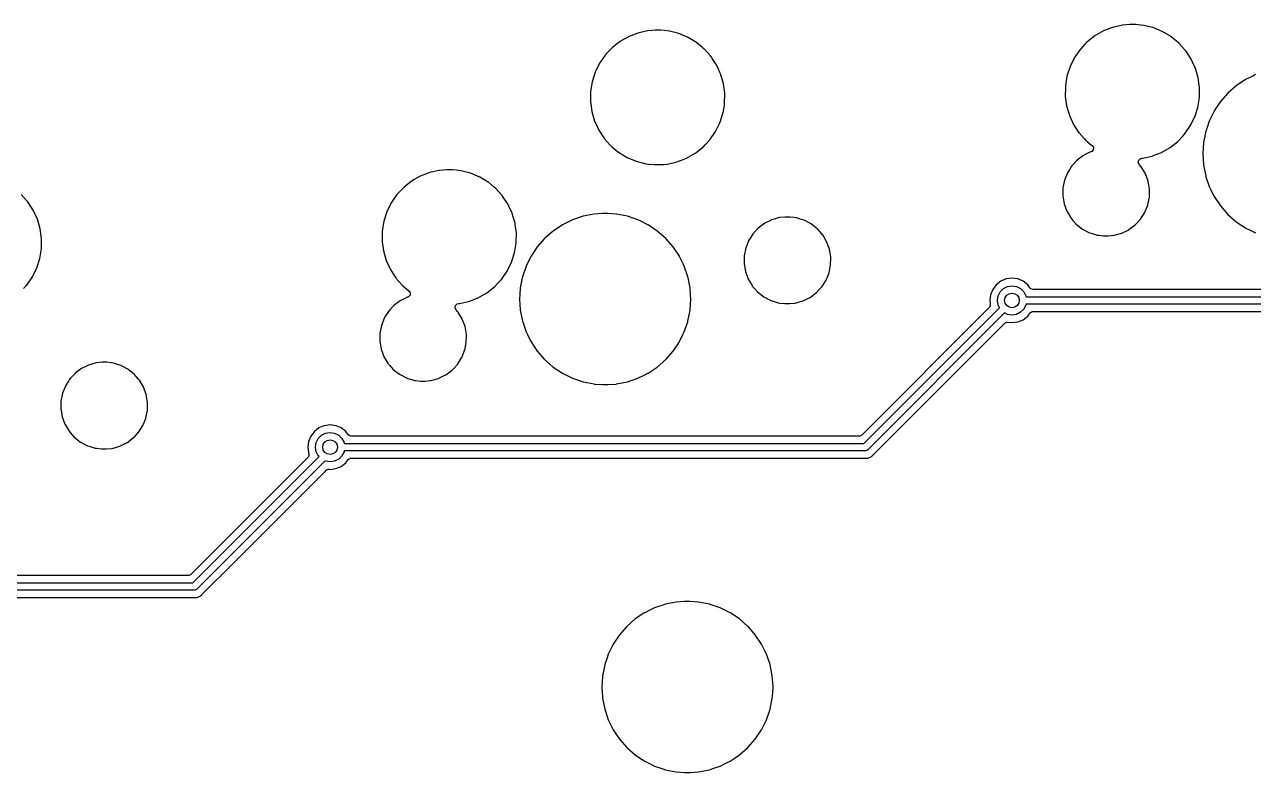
# Model space of a CAD drawing. Extents: x 0.6 to 14.8, y -5.2 to -0.6.
# Drawn here: x 9.2 to 10.52, y -4.308 to -3.505 of the extents above; entities that cross this region are included whole.
import ezdxf

# ---------------------------------------------------------------- set-up
doc = ezdxf.new("R2010")
doc.units = 0
doc.header["$MEASUREMENT"] = 0
doc.layers.add('BLACK', color=7, linetype='CONTINUOUS')

msp = doc.modelspace()

# ---------------------------------------------------------------- linework, layer by layer
at = {"layer": 'BLACK', "linetype": 'CONTINUOUS'}
for p, q in [((10.3671, -3.50861), (10.3586, -3.51191)), ((10.3684, -3.50808), (10.3671, -3.50861)), ((10.3685, -3.50803), (10.3684, -3.50808)), ((10.3684, -3.50808), (10.3684, -3.50808)), ((10.379, -3.50566), (10.3685, -3.50803)), ((10.3791, -3.50565), (10.379, -3.50566)), ((10.3834, -3.50534), (10.3791, -3.50565)), ((10.3791, -3.50565), (10.3791, -3.50565)), ((10.387, -3.50507), (10.3834, -3.50534)), ((10.3933, -3.50507), (10.387, -3.50507)), ((10.3985, -3.50559), (10.3933, -3.50507)), ((10.4021, -3.50595), (10.3985, -3.50559)), ((10.4022, -3.50597), (10.4021, -3.50595)), ((10.4021, -3.50595), (10.4021, -3.50595)), ((10.4126, -3.50861), (10.4022, -3.50597)), ((10.4225, -3.51275), (10.4126, -3.50861)), ((9.84869, -3.51805), (9.8394, -3.52337)), ((9.85653, -3.515), (9.84869, -3.51805)), ((9.85854, -3.51422), (9.85653, -3.515)), ((9.85868, -3.51417), (9.85854, -3.51422)), ((9.85854, -3.51422), (9.85854, -3.51422)), ((9.86913, -3.51181), (9.85868, -3.51417)), ((9.86927, -3.51179), (9.86913, -3.51181)), ((9.87352, -3.51148), (9.86927, -3.51179)), ((9.86927, -3.51179), (9.86927, -3.51179)), ((9.87709, -3.51121), (9.87352, -3.51148)), ((9.88346, -3.51121), (9.87709, -3.51121)), ((9.88675, -3.51154), (9.88346, -3.51121)), ((9.89221, -3.51209), (9.88675, -3.51154)), ((9.89236, -3.51211), (9.89221, -3.51209)), ((9.89221, -3.51209), (9.89221, -3.51209)), ((9.8925, -3.51215), (9.89236, -3.51211)), ((9.90121, -3.51436), (9.8925, -3.51215)), ((9.8925, -3.51215), (9.8925, -3.51215)), ((9.90274, -3.51475), (9.90121, -3.51436)), ((9.91262, -3.51889), (9.90274, -3.51475)), ((9.92177, -3.52445), (9.91262, -3.51889)), ((10.3493, -3.51723), (10.3408, -3.52386)), ((10.3497, -3.51695), (10.3493, -3.51723)), ((10.3511, -3.51616), (10.3497, -3.51695)), ((10.3586, -3.51191), (10.3511, -3.51616)), ((10.4316, -3.5183), (10.4225, -3.51275)), ((10.4318, -3.5184), (10.4316, -3.5183)), ((10.439, -3.52445), (10.4318, -3.5184)), ((9.82653, -3.53473), (9.82364, -3.5378)), ((9.82966, -3.5314), (9.82653, -3.53473)), ((9.83098, -3.53), (9.82966, -3.5314)), ((9.83713, -3.52515), (9.83098, -3.53)), ((9.83928, -3.52346), (9.83713, -3.52515)), ((9.8394, -3.52337), (9.83928, -3.52346)), ((9.83928, -3.52346), (9.83928, -3.52346)), ((9.92189, -3.52454), (9.92177, -3.52445)), ((9.92858, -3.5301), (9.92189, -3.52454)), ((9.93001, -3.53129), (9.92858, -3.5301)), ((9.93011, -3.5314), (9.93001, -3.53129)), ((9.93632, -3.53837), (9.93011, -3.5314)), ((9.93011, -3.5314), (9.93011, -3.5314)), ((10.3335, -3.53166), (10.3274, -3.54046)), ((10.3339, -3.53129), (10.3335, -3.53166)), ((10.3391, -3.52575), (10.3339, -3.53129)), ((10.3408, -3.52386), (10.3391, -3.52575)), ((10.4399, -3.52515), (10.439, -3.52445)), ((10.44, -3.52526), (10.4399, -3.52515)), ((10.4458, -3.53178), (10.44, -3.52526)), ((10.44, -3.52526), (10.44, -3.52526)), ((10.4469, -3.53308), (10.4458, -3.53178)), ((10.447, -3.53314), (10.4469, -3.53308)), ((10.4471, -3.53327), (10.447, -3.53314)), ((10.4485, -3.53545), (10.4471, -3.53327)), ((10.4471, -3.53327), (10.4471, -3.53327)), ((10.4529, -3.5421), (10.4485, -3.53545)), ((9.81754, -3.5466), (9.8128, -3.55621)), ((9.82364, -3.5378), (9.81754, -3.5466)), ((9.93714, -3.53929), (9.93632, -3.53837)), ((9.93722, -3.53941), (9.93714, -3.53929)), ((9.93852, -3.54139), (9.93722, -3.53941)), ((9.93722, -3.53941), (9.93722, -3.53941)), ((9.94302, -3.54824), (9.93852, -3.54139)), ((9.94518, -3.55294), (9.94302, -3.54824)), ((10.3274, -3.54046), (10.3227, -3.55007)), ((10.4544, -3.5455), (10.4529, -3.5421)), ((10.4569, -3.55076), (10.4544, -3.5455)), ((9.8128, -3.55621), (9.80954, -3.56641)), ((9.94683, -3.55651), (9.94518, -3.55294)), ((9.9475, -3.55797), (9.94683, -3.55651)), ((9.9505, -3.56825), (9.9475, -3.55797)), ((10.3194, -3.56027), (10.3177, -3.57084)), ((10.3227, -3.55007), (10.3194, -3.56027)), ((10.4574, -3.55183), (10.4569, -3.55076)), ((10.4604, -3.56211), (10.4574, -3.55183)), ((10.4618, -3.57273), (10.4604, -3.56211)), ((10.5191, -3.56027), (10.5113, -3.56408)), ((10.522, -3.55882), (10.5191, -3.56027)), ((9.80954, -3.56641), (9.80781, -3.57698)), ((9.95122, -3.57356), (9.9505, -3.56825)), ((9.95191, -3.57867), (9.95122, -3.57356)), ((10.3177, -3.57287), (10.3175, -3.58155)), ((10.3177, -3.57084), (10.3177, -3.57099)), ((10.3177, -3.57099), (10.3177, -3.57099)), ((10.3177, -3.57099), (10.3177, -3.57287)), ((10.4617, -3.58344), (10.4618, -3.57273)), ((10.5012, -3.57082), (10.4922, -3.57875)), ((10.5112, -3.56414), (10.5012, -3.57082)), ((10.5113, -3.56408), (10.5112, -3.56414)), ((10.5113, -3.56408), (10.5113, -3.56408)), ((9.80781, -3.57698), (9.80767, -3.58769)), ((9.80767, -3.58769), (9.80769, -3.58784)), ((9.80769, -3.58784), (9.808, -3.5901)), ((9.80769, -3.58784), (9.80769, -3.58784)), ((9.9518, -3.58958), (9.95194, -3.57887)), ((9.95194, -3.57887), (9.95191, -3.57867)), ((10.3175, -3.58155), (10.3176, -3.58169)), ((10.3176, -3.58169), (10.3176, -3.58169)), ((10.3176, -3.58169), (10.3176, -3.58226)), ((10.3176, -3.58226), (10.319, -3.59217)), ((10.4599, -3.59401), (10.4617, -3.58344)), ((10.4842, -3.58779), (10.4776, -3.59779)), ((10.4922, -3.57875), (10.4842, -3.58779)), ((9.808, -3.5901), (9.80912, -3.59831)), ((9.80912, -3.59831), (9.81212, -3.60859)), ((9.94731, -3.60881), (9.95004, -3.60029)), ((9.95004, -3.60029), (9.95008, -3.60015)), ((9.95008, -3.60015), (9.95151, -3.59138)), ((9.95151, -3.59138), (9.95178, -3.58972)), ((9.95178, -3.58972), (9.9518, -3.58958)), ((9.95178, -3.58972), (9.95178, -3.58972)), ((10.319, -3.59217), (10.322, -3.60245)), ((10.4567, -3.60421), (10.4599, -3.59401)), ((10.4771, -3.5987), (10.4722, -3.60858)), ((10.4775, -3.59791), (10.4771, -3.5987)), ((10.4776, -3.59779), (10.4775, -3.59791)), ((10.4775, -3.59791), (10.4775, -3.59791)), ((9.81212, -3.60859), (9.81218, -3.60872)), ((9.81218, -3.60872), (9.81218, -3.60872)), ((9.81218, -3.60872), (9.81371, -3.61204)), ((9.81371, -3.61204), (9.8166, -3.61832)), ((9.94208, -3.61996), (9.94681, -3.61035)), ((9.94681, -3.61035), (9.94731, -3.60881)), ((10.322, -3.60245), (10.322, -3.60258)), ((10.322, -3.60258), (10.322, -3.60258)), ((10.322, -3.60258), (10.3236, -3.60602)), ((10.3236, -3.60602), (10.3265, -3.61218)), ((10.3265, -3.61218), (10.3323, -3.62113)), ((10.4458, -3.62262), (10.4519, -3.61382)), ((10.4519, -3.61382), (10.4567, -3.60421)), ((10.4699, -3.61544), (10.4689, -3.61832)), ((10.4722, -3.60858), (10.4699, -3.61544)), ((9.8166, -3.61832), (9.82072, -3.6246)), ((9.82072, -3.6246), (9.82234, -3.62707)), ((9.82234, -3.62707), (9.82247, -3.62728)), ((9.82247, -3.62728), (9.82257, -3.62738)), ((9.82257, -3.62738), (9.82257, -3.62738)), ((9.82257, -3.62738), (9.82891, -3.63448)), ((9.93587, -3.62887), (9.93597, -3.62876)), ((9.93597, -3.62876), (9.94208, -3.61996)), ((10.3323, -3.62113), (10.3324, -3.62124)), ((10.3324, -3.62124), (10.3324, -3.62124)), ((10.3324, -3.62124), (10.3378, -3.6273)), ((10.3378, -3.6273), (10.3395, -3.62913)), ((10.4385, -3.63042), (10.4439, -3.6247)), ((10.4439, -3.6247), (10.4457, -3.62273)), ((10.4457, -3.62272), (10.4458, -3.62262)), ((10.4457, -3.62273), (10.4457, -3.62272)), ((10.4681, -3.62113), (10.466, -3.63177)), ((10.4683, -3.62009), (10.4681, -3.62113)), ((10.4684, -3.61997), (10.4683, -3.62009)), ((10.4683, -3.62009), (10.4683, -3.62009)), ((10.4689, -3.61832), (10.4684, -3.61997)), ((9.82891, -3.63448), (9.82961, -3.63527)), ((9.82961, -3.63527), (9.82972, -3.63536)), ((9.82972, -3.63536), (9.82972, -3.63536)), ((9.82972, -3.63536), (9.83116, -3.63656)), ((9.83116, -3.63656), (9.83784, -3.64212)), ((9.92114, -3.64247), (9.92801, -3.63705)), ((9.92801, -3.63705), (9.92863, -3.63656)), ((9.92863, -3.63656), (9.93079, -3.63427)), ((9.93079, -3.63427), (9.93587, -3.62887)), ((9.93587, -3.62887), (9.93587, -3.62887)), ((10.3395, -3.62913), (10.3396, -3.62922)), ((10.3396, -3.62922), (10.3396, -3.62922)), ((10.3396, -3.62922), (10.341, -3.63042)), ((10.341, -3.63042), (10.3459, -3.63444)), ((10.3447, -3.64185), (10.3434, -3.64247)), ((10.3448, -3.64177), (10.3447, -3.64185)), ((10.3447, -3.64185), (10.3447, -3.64185)), ((10.3451, -3.64171), (10.3448, -3.64177)), ((10.3452, -3.64166), (10.3451, -3.64167)), ((10.3451, -3.64167), (10.3451, -3.64171)), ((10.3461, -3.64126), (10.3452, -3.64166)), ((10.3452, -3.64166), (10.3452, -3.64166)), ((10.3459, -3.63444), (10.3465, -3.63496)), ((10.3476, -3.6394), (10.3461, -3.64126)), ((10.3465, -3.63496), (10.3478, -3.637)), ((10.3478, -3.637), (10.3476, -3.6394)), ((10.4208, -3.64237), (10.4301, -3.63705)), ((10.4301, -3.63705), (10.4317, -3.63581)), ((10.4317, -3.63581), (10.4384, -3.63051)), ((10.4384, -3.63051), (10.4385, -3.63042)), ((10.4656, -3.63774), (10.4652, -3.64377)), ((10.466, -3.63189), (10.4656, -3.63774)), ((10.466, -3.63177), (10.466, -3.63189)), ((10.466, -3.63189), (10.466, -3.63189)), ((9.83784, -3.64212), (9.847, -3.64767)), ((9.847, -3.64767), (9.85688, -3.65181)), ((9.85688, -3.65181), (9.86726, -3.65445)), ((9.86726, -3.65445), (9.8674, -3.65447)), ((9.8674, -3.65447), (9.8674, -3.65447)), ((9.8674, -3.65447), (9.86996, -3.65472)), ((9.86996, -3.65472), (9.87615, -3.65535)), ((9.88253, -3.65535), (9.8861, -3.65508)), ((9.8861, -3.65508), (9.89035, -3.65477)), ((9.89035, -3.65477), (9.89049, -3.65476)), ((9.89035, -3.65477), (9.89035, -3.65477)), ((9.89049, -3.65476), (9.90094, -3.65239)), ((9.90094, -3.65239), (9.90233, -3.65185)), ((9.90233, -3.65185), (9.90535, -3.65067)), ((9.90535, -3.65067), (9.91092, -3.64851)), ((9.91092, -3.64851), (9.92022, -3.64319)), ((9.92022, -3.64319), (9.92114, -3.64247)), ((10.3302, -3.65079), (10.3251, -3.6563)), ((10.3303, -3.65066), (10.3302, -3.65079)), ((10.3372, -3.64555), (10.3303, -3.65066)), ((10.3434, -3.64247), (10.3372, -3.64555)), ((10.3959, -3.65292), (10.3965, -3.65057)), ((10.3969, -3.65513), (10.3959, -3.65292)), ((10.3965, -3.65057), (10.3983, -3.64898)), ((10.3991, -3.65764), (10.3969, -3.65513)), ((10.3983, -3.64898), (10.3995, -3.64868)), ((10.3995, -3.64868), (10.4002, -3.64863)), ((10.4002, -3.64863), (10.4004, -3.64861)), ((10.4002, -3.64863), (10.4002, -3.64863)), ((10.4004, -3.64861), (10.4108, -3.64625)), ((10.4108, -3.64625), (10.4131, -3.64536)), ((10.4131, -3.64536), (10.4169, -3.64389)), ((10.4169, -3.64389), (10.4172, -3.64377)), ((10.4172, -3.64377), (10.4208, -3.64237)), ((10.4652, -3.64377), (10.4652, -3.64389)), ((10.4652, -3.64389), (10.466, -3.65543)), ((9.62495, -3.66784), (9.61858, -3.67148)), ((9.63345, -3.66454), (9.62495, -3.66784)), ((9.6348, -3.66401), (9.63345, -3.66454)), ((9.63493, -3.66396), (9.6348, -3.66401)), ((9.6348, -3.66401), (9.6348, -3.66401)), ((9.64538, -3.6616), (9.63493, -3.66396)), ((9.64552, -3.66159), (9.64538, -3.6616)), ((9.64977, -3.66127), (9.64552, -3.66159)), ((9.64552, -3.66159), (9.64552, -3.66159)), ((9.65334, -3.66101), (9.64977, -3.66127)), ((9.65971, -3.66101), (9.65334, -3.66101)), ((9.66351, -3.66139), (9.65971, -3.66101)), ((9.66847, -3.66189), (9.66351, -3.66139)), ((9.66861, -3.6619), (9.66847, -3.66189)), ((9.66847, -3.66189), (9.66847, -3.66189)), ((9.67135, -3.6626), (9.66861, -3.6619)), ((9.6775, -3.66416), (9.67135, -3.6626)), ((9.67899, -3.66454), (9.6775, -3.66416)), ((9.68887, -3.66868), (9.67899, -3.66454)), ((9.87615, -3.65535), (9.88253, -3.65535)), ((10.3199, -3.66433), (10.3183, -3.66844)), ((10.32, -3.66416), (10.3199, -3.66433)), ((10.3199, -3.66433), (10.3199, -3.66433)), ((10.322, -3.66102), (10.32, -3.66416)), ((10.3244, -3.65709), (10.322, -3.66102)), ((10.3245, -3.65694), (10.3244, -3.65709)), ((10.3244, -3.65709), (10.3244, -3.65709)), ((10.3251, -3.6563), (10.3245, -3.65694)), ((10.3993, -3.65791), (10.3991, -3.65764)), ((10.3994, -3.65807), (10.3993, -3.65791)), ((10.4036, -3.6651), (10.3994, -3.65807)), ((10.3994, -3.65807), (10.3994, -3.65807)), ((10.4037, -3.66526), (10.4036, -3.6651)), ((10.4036, -3.6651), (10.4036, -3.6651)), ((10.4066, -3.67327), (10.4037, -3.66526)), ((10.466, -3.65543), (10.466, -3.65577)), ((10.466, -3.65577), (10.4684, -3.66757)), ((10.4684, -3.66757), (10.4684, -3.66769)), ((10.4684, -3.66769), (10.4684, -3.66769)), ((10.4684, -3.66769), (10.4687, -3.66863)), ((9.60592, -3.6812), (9.60024, -3.68723)), ((9.60724, -3.67979), (9.60592, -3.6812)), ((9.61565, -3.67316), (9.60724, -3.67979)), ((9.61584, -3.67305), (9.61565, -3.67316)), ((9.61858, -3.67148), (9.61584, -3.67305)), ((9.69803, -3.67424), (9.68887, -3.66868)), ((9.69814, -3.67433), (9.69803, -3.67424)), ((9.70483, -3.6799), (9.69814, -3.67433)), ((9.70626, -3.68109), (9.70483, -3.6799)), ((9.70636, -3.68119), (9.70626, -3.68109)), ((9.70636, -3.6812), (9.70636, -3.68119)), ((9.71218, -3.68771), (9.70636, -3.6812)), ((10.3151, -3.68047), (10.315, -3.68901)), ((10.3168, -3.67209), (10.3151, -3.68047)), ((10.3183, -3.66844), (10.3168, -3.67209)), ((10.4081, -3.68169), (10.4066, -3.67327)), ((10.4687, -3.66863), (10.4722, -3.67895)), ((10.4722, -3.67895), (10.4737, -3.68187)), ((9.20231, -3.69385), (9.1965, -3.68734)), ((9.20353, -3.69522), (9.20231, -3.69385)), ((9.5999, -3.68759), (9.59379, -3.69639)), ((9.60024, -3.68723), (9.5999, -3.68759)), ((9.71334, -3.68901), (9.71218, -3.68771)), ((9.7134, -3.68908), (9.71334, -3.68901)), ((9.71927, -3.69804), (9.7134, -3.68908)), ((10.315, -3.68901), (10.3165, -3.69743)), ((10.4063, -3.69861), (10.408, -3.69023)), ((10.408, -3.6856), (10.4081, -3.68187)), ((10.408, -3.69023), (10.408, -3.6856)), ((10.4081, -3.68187), (10.4081, -3.68169)), ((10.4081, -3.68187), (10.4081, -3.68187)), ((10.4737, -3.68187), (10.4773, -3.68919)), ((10.4773, -3.68919), (10.4776, -3.68974)), ((10.4776, -3.68974), (10.4842, -3.69974)), ((9.20361, -3.69534), (9.20353, -3.69522)), ((9.2043, -3.69639), (9.20361, -3.69534)), ((9.20361, -3.69534), (9.20361, -3.69534)), ((9.2094, -3.70418), (9.2043, -3.69639)), ((9.21157, -3.70887), (9.2094, -3.70418)), ((9.58906, -3.706), (9.58579, -3.7162)), ((9.59379, -3.69639), (9.58906, -3.706)), ((9.72129, -3.70242), (9.71927, -3.69804)), ((9.72355, -3.70731), (9.72129, -3.70242)), ((9.72375, -3.70776), (9.72355, -3.70731)), ((9.72675, -3.71805), (9.72375, -3.70776)), ((9.82051, -3.70795), (9.8117, -3.70853)), ((9.82057, -3.70795), (9.82051, -3.70795)), ((9.82051, -3.70795), (9.82051, -3.70795)), ((9.82658, -3.70795), (9.82057, -3.70795)), ((9.82664, -3.70795), (9.82658, -3.70795)), ((9.83545, -3.70853), (9.82664, -3.70795)), ((9.82664, -3.70795), (9.82664, -3.70795)), ((10.3165, -3.69743), (10.3194, -3.70544)), ((10.3194, -3.70544), (10.3195, -3.7056)), ((10.3195, -3.7056), (10.3195, -3.7056)), ((10.3195, -3.7056), (10.3237, -3.71263)), ((10.3989, -3.71327), (10.403, -3.70669)), ((10.403, -3.70669), (10.4031, -3.70654)), ((10.4031, -3.70654), (10.4034, -3.70587)), ((10.4034, -3.70587), (10.4062, -3.69877)), ((10.4062, -3.69877), (10.4063, -3.69861)), ((10.4842, -3.69974), (10.4922, -3.70879)), ((9.21348, -3.71303), (9.21157, -3.70887)), ((9.21389, -3.71391), (9.21348, -3.71303)), ((9.21689, -3.72419), (9.21389, -3.71391)), ((9.58579, -3.7162), (9.58407, -3.72677)), ((9.72702, -3.72004), (9.72675, -3.71805)), ((9.72816, -3.72839), (9.72702, -3.72004)), ((9.7776, -3.72007), (9.7676, -3.72675)), ((9.77772, -3.72001), (9.7776, -3.72007)), ((9.78545, -3.7162), (9.77772, -3.72001)), ((9.77772, -3.72001), (9.77772, -3.72001)), ((9.78839, -3.71475), (9.78545, -3.7162)), ((9.79978, -3.71089), (9.78839, -3.71475)), ((9.81157, -3.70854), (9.79978, -3.71089)), ((9.8117, -3.70853), (9.81157, -3.70854)), ((9.8117, -3.70853), (9.8117, -3.70853)), ((9.83558, -3.70854), (9.83545, -3.70853)), ((9.83545, -3.70853), (9.83545, -3.70853)), ((9.84737, -3.71089), (9.83558, -3.70854)), ((9.85876, -3.71475), (9.84737, -3.71089)), ((9.8617, -3.7162), (9.85876, -3.71475)), ((9.86943, -3.72001), (9.8617, -3.7162)), ((9.86944, -3.72001), (9.86943, -3.72001)), ((9.86955, -3.72007), (9.86944, -3.72001)), ((9.87955, -3.72675), (9.86955, -3.72007)), ((9.99482, -3.71832), (9.98797, -3.72343)), ((10.0012, -3.71519), (9.99482, -3.71832)), ((10.0023, -3.71462), (10.0012, -3.71519)), ((10.0025, -3.71454), (10.0023, -3.71462)), ((10.0023, -3.71462), (10.0023, -3.71462)), ((10.0107, -3.71223), (10.0025, -3.71454)), ((10.017, -3.71164), (10.0107, -3.71223)), ((10.022, -3.71164), (10.017, -3.71164)), ((10.0262, -3.71214), (10.022, -3.71164)), ((10.0287, -3.71244), (10.0262, -3.71214)), ((10.0289, -3.71246), (10.0287, -3.71244)), ((10.0287, -3.71244), (10.0287, -3.71244)), ((10.0291, -3.71252), (10.0289, -3.71246)), ((10.0331, -3.71376), (10.0291, -3.71252)), ((10.0291, -3.71252), (10.0291, -3.71252)), ((10.0371, -3.715), (10.0331, -3.71376)), ((10.0446, -3.71897), (10.0371, -3.715)), ((10.0513, -3.72426), (10.0446, -3.71897)), ((10.3237, -3.71263), (10.3238, -3.71278)), ((10.3238, -3.71278), (10.3239, -3.71292)), ((10.3239, -3.71292), (10.3239, -3.71292)), ((10.3239, -3.71292), (10.3259, -3.71519)), ((10.3259, -3.71519), (10.3294, -3.71921)), ((10.3294, -3.71921), (10.3361, -3.7245)), ((10.3859, -3.72515), (10.3928, -3.72004)), ((10.3928, -3.72004), (10.3946, -3.71805)), ((10.3946, -3.71805), (10.3985, -3.7139)), ((10.3985, -3.7139), (10.3986, -3.71376)), ((10.3985, -3.7139), (10.3985, -3.7139)), ((10.3986, -3.71376), (10.3989, -3.71327)), ((10.4922, -3.70879), (10.5012, -3.71672)), ((10.5012, -3.71672), (10.5112, -3.7234)), ((9.21833, -3.7348), (9.21689, -3.72419)), ((9.58407, -3.72677), (9.58393, -3.73749)), ((9.72806, -3.73937), (9.7282, -3.72866)), ((9.7282, -3.72866), (9.72816, -3.72839)), ((9.7676, -3.72675), (9.75856, -3.73468)), ((9.88859, -3.73468), (9.87955, -3.72675)), ((9.98208, -3.72986), (9.97887, -3.73495)), ((9.98217, -3.7297), (9.98208, -3.72986)), ((9.98208, -3.72986), (9.98208, -3.72986)), ((9.98327, -3.72852), (9.98217, -3.7297)), ((9.98785, -3.72356), (9.98327, -3.72852)), ((9.98797, -3.72343), (9.98785, -3.72356)), ((10.0515, -3.7244), (10.0513, -3.72426)), ((10.0561, -3.7297), (10.0515, -3.7244)), ((10.057, -3.73068), (10.0561, -3.7297)), ((10.0571, -3.73084), (10.057, -3.73068)), ((10.0612, -3.73787), (10.0571, -3.73084)), ((10.0571, -3.73084), (10.0571, -3.73084)), ((10.3361, -3.7245), (10.3437, -3.72847)), ((10.3437, -3.72847), (10.3453, -3.72897)), ((10.3453, -3.72897), (10.3517, -3.73095)), ((10.3517, -3.73095), (10.3517, -3.73095)), ((10.3517, -3.73095), (10.3519, -3.73101)), ((10.3519, -3.73101), (10.352, -3.73103)), ((10.352, -3.73103), (10.352, -3.73103)), ((10.352, -3.73103), (10.3535, -3.7312)), ((10.3535, -3.7312), (10.3588, -3.73183)), ((10.3588, -3.73183), (10.3637, -3.73183)), ((10.3637, -3.73183), (10.3701, -3.73124)), ((10.3701, -3.73124), (10.3783, -3.72893)), ((10.3783, -3.72893), (10.3785, -3.72881)), ((10.3785, -3.72881), (10.3858, -3.72523)), ((10.3858, -3.72523), (10.3859, -3.72515)), ((10.3858, -3.72523), (10.3858, -3.72523)), ((10.5112, -3.7234), (10.5113, -3.72345)), ((10.5113, -3.72345), (10.5113, -3.72345)), ((10.5113, -3.72345), (10.5148, -3.72515)), ((10.5148, -3.72515), (10.522, -3.72872)), ((9.21647, -3.75609), (9.21819, -3.74551)), ((9.21819, -3.74551), (9.21833, -3.7348)), ((9.58393, -3.73749), (9.58395, -3.73763)), ((9.58395, -3.73763), (9.58395, -3.73763)), ((9.58395, -3.73763), (9.58402, -3.73819)), ((9.58402, -3.73819), (9.58537, -3.7481)), ((9.72633, -3.74994), (9.72806, -3.73937)), ((9.75063, -3.74373), (9.74395, -3.75373)), ((9.75856, -3.73468), (9.75063, -3.74373)), ((9.89652, -3.74373), (9.88859, -3.73468)), ((9.90321, -3.75373), (9.89652, -3.74373)), ((9.97445, -3.74486), (9.97278, -3.75324)), ((9.97552, -3.74218), (9.97445, -3.74486)), ((9.97755, -3.73709), (9.97552, -3.74218)), ((9.97762, -3.73693), (9.97755, -3.73709)), ((9.97755, -3.73709), (9.97755, -3.73709)), ((9.97887, -3.73495), (9.97762, -3.73693)), ((10.0613, -3.73802), (10.0612, -3.73787)), ((10.0612, -3.73787), (10.0612, -3.73787)), ((10.0643, -3.74604), (10.0613, -3.73802)), ((10.0657, -3.75446), (10.0643, -3.74604)), ((9.2132, -3.76629), (9.21647, -3.75609)), ((9.58537, -3.7481), (9.58837, -3.75838)), ((9.58837, -3.75838), (9.58843, -3.75851)), ((9.58843, -3.75851), (9.58843, -3.75851)), ((9.58843, -3.75851), (9.59002, -3.76196)), ((9.71833, -3.76975), (9.72307, -3.76015)), ((9.72307, -3.76015), (9.72633, -3.74994)), ((9.74313, -3.75537), (9.73863, -3.76451)), ((9.74389, -3.75384), (9.74313, -3.75537)), ((9.74395, -3.75373), (9.74389, -3.75384)), ((9.74389, -3.75384), (9.74389, -3.75384)), ((9.90326, -3.75384), (9.90321, -3.75373)), ((9.90402, -3.75537), (9.90326, -3.75384)), ((9.90326, -3.75384), (9.90326, -3.75384)), ((9.90718, -3.76178), (9.90402, -3.75537)), ((9.97269, -3.76046), (9.97267, -3.76178)), ((9.97275, -3.75609), (9.97269, -3.76046)), ((9.97278, -3.75324), (9.97275, -3.75609)), ((10.0656, -3.763), (10.0657, -3.75528)), ((10.0657, -3.75464), (10.0657, -3.75446)), ((10.0657, -3.75528), (10.0657, -3.75464)), ((10.0657, -3.75464), (10.0657, -3.75464)), ((9.20847, -3.77589), (9.2132, -3.76629)), ((9.59002, -3.76196), (9.59285, -3.76811)), ((9.59285, -3.76811), (9.59696, -3.77437)), ((9.71223, -3.77855), (9.71833, -3.76975)), ((9.73863, -3.76451), (9.73476, -3.7759)), ((9.90852, -3.76451), (9.90718, -3.76178)), ((9.91239, -3.7759), (9.90852, -3.76451)), ((9.97267, -3.76178), (9.97412, -3.7702)), ((9.97412, -3.7702), (9.97708, -3.77821)), ((10.0611, -3.77856), (10.0639, -3.77154)), ((10.0639, -3.77154), (10.064, -3.77138)), ((10.064, -3.77138), (10.0656, -3.763)), ((9.19905, -3.78821), (9.20226, -3.7848)), ((9.20226, -3.7848), (9.20236, -3.78469)), ((9.20226, -3.7848), (9.20226, -3.7848)), ((9.20236, -3.78469), (9.20847, -3.77589)), ((9.59696, -3.77437), (9.59803, -3.77601)), ((9.59803, -3.77601), (9.59873, -3.77707)), ((9.59873, -3.77707), (9.59882, -3.77718)), ((9.59882, -3.77718), (9.59882, -3.77718)), ((9.59882, -3.77718), (9.60196, -3.78069)), ((9.60196, -3.78069), (9.60586, -3.78506)), ((9.60586, -3.78506), (9.60597, -3.78515)), ((9.60597, -3.78515), (9.60597, -3.78515)), ((9.60597, -3.78515), (9.61288, -3.7909)), ((9.69647, -3.79299), (9.70489, -3.78636)), ((9.70489, -3.78636), (9.70796, -3.78309)), ((9.70796, -3.78309), (9.71213, -3.77866)), ((9.71213, -3.77866), (9.71223, -3.77855)), ((9.71213, -3.77866), (9.71213, -3.77866)), ((9.73453, -3.77707), (9.73241, -3.7877)), ((9.73473, -3.77603), (9.73453, -3.77707)), ((9.73476, -3.7759), (9.73473, -3.77603)), ((9.73473, -3.77603), (9.73473, -3.77603)), ((9.91242, -3.77603), (9.91239, -3.7759)), ((9.91262, -3.77707), (9.91242, -3.77603)), ((9.91242, -3.77603), (9.91242, -3.77603)), ((9.91474, -3.7877), (9.91262, -3.77707)), ((9.97708, -3.77821), (9.97717, -3.77837)), ((9.97717, -3.77837), (9.97717, -3.77837)), ((9.97717, -3.77837), (9.98086, -3.78458)), ((9.98086, -3.78458), (9.98144, -3.78555)), ((9.98144, -3.78555), (9.98156, -3.78569)), ((9.98156, -3.78569), (9.98156, -3.78569)), ((9.98156, -3.78569), (9.98377, -3.78821)), ((10.0535, -3.78949), (10.0561, -3.78666)), ((10.0561, -3.78666), (10.0562, -3.78653)), ((10.0561, -3.78666), (10.0561, -3.78666)), ((10.0562, -3.78653), (10.0564, -3.78625)), ((10.0564, -3.78625), (10.0607, -3.77946)), ((10.0607, -3.77946), (10.0608, -3.77931)), ((10.0608, -3.77931), (10.0611, -3.77856)), ((10.2435, -3.78432), (10.2398, -3.78926)), ((10.2485, -3.78053), (10.2435, -3.78432)), ((10.2542, -3.77815), (10.2485, -3.78053)), ((10.2511, -3.78844), (10.2555, -3.7862)), ((10.2604, -3.77734), (10.2542, -3.77815)), ((10.2555, -3.7862), (10.2604, -3.78543)), ((10.2666, -3.77815), (10.2604, -3.77734)), ((10.2604, -3.78543), (10.2653, -3.7862)), ((10.2653, -3.7862), (10.2697, -3.78844)), ((10.2723, -3.78053), (10.2666, -3.77815)), ((10.2773, -3.78432), (10.2723, -3.78053)), ((10.2789, -3.78645), (10.2773, -3.78432)), ((10.28, -3.78783), (10.2789, -3.78645)), ((9.60852, -3.79904), (9.60356, -3.80149)), ((9.61106, -3.79779), (9.60852, -3.79904)), ((9.61122, -3.79771), (9.61106, -3.79779)), ((9.61106, -3.79779), (9.61106, -3.79779)), ((9.61144, -3.79764), (9.61122, -3.79771)), ((9.61153, -3.79761), (9.61144, -3.79764)), ((9.61156, -3.7976), (9.61153, -3.79761)), ((9.61247, -3.79719), (9.61156, -3.79759)), ((9.61156, -3.79759), (9.61156, -3.7976)), ((9.61401, -3.79534), (9.61247, -3.79719)), ((9.61288, -3.7909), (9.61416, -3.79293)), ((9.61416, -3.79293), (9.61401, -3.79534)), ((9.67948, -3.80129), (9.68358, -3.7997)), ((9.68358, -3.7997), (9.68505, -3.79913)), ((9.68505, -3.79913), (9.68717, -3.7983)), ((9.68717, -3.7983), (9.69647, -3.79299)), ((9.73195, -3.79477), (9.73163, -3.7997)), ((9.73163, -3.7997), (9.73163, -3.79983)), ((9.73163, -3.79983), (9.73239, -3.81128)), ((9.7324, -3.78783), (9.73195, -3.79477)), ((9.73241, -3.7877), (9.7324, -3.78783)), ((9.7324, -3.78783), (9.7324, -3.78783)), ((9.91475, -3.78783), (9.91474, -3.7877)), ((9.9152, -3.79477), (9.91475, -3.78783)), ((9.91475, -3.78783), (9.91475, -3.78783)), ((9.91476, -3.81128), (9.91552, -3.79983)), ((9.91552, -3.7997), (9.9152, -3.79477)), ((9.91552, -3.79983), (9.91552, -3.7997)), ((9.98377, -3.78821), (9.98708, -3.79198)), ((9.98708, -3.79198), (9.99378, -3.79726)), ((9.99378, -3.79726), (10.0013, -3.80124)), ((10.0361, -3.80159), (10.0413, -3.79904)), ((10.0413, -3.79904), (10.0436, -3.79792)), ((10.0436, -3.79792), (10.0504, -3.79281)), ((10.0504, -3.79281), (10.0535, -3.78949)), ((10.2374, -3.79501), (10.2366, -3.80118)), ((10.2398, -3.78926), (10.2374, -3.79501)), ((10.2447, -3.80118), (10.2454, -3.79631)), ((10.2454, -3.79631), (10.2477, -3.79192)), ((10.2477, -3.79192), (10.2511, -3.78844)), ((10.2697, -3.78844), (10.2731, -3.79192)), ((10.2731, -3.79192), (10.2754, -3.79631)), ((10.2754, -3.79631), (10.2755, -3.79724)), ((10.2755, -3.79724), (10.8336, -3.79724)), ((10.2808, -3.78861), (10.28, -3.78783)), ((10.283, -3.78935), (10.2808, -3.78861)), ((10.8287, -3.78935), (10.283, -3.78935)), ((9.59082, -3.81302), (9.58776, -3.81787)), ((9.59092, -3.81287), (9.59082, -3.81302)), ((9.59082, -3.81302), (9.59082, -3.81302)), ((9.59239, -3.81128), (9.59092, -3.81287)), ((9.59659, -3.80673), (9.59239, -3.81128)), ((9.59671, -3.8066), (9.59659, -3.80673)), ((9.60356, -3.80149), (9.59671, -3.8066)), ((9.66232, -3.80885), (9.66285, -3.8065)), ((9.66327, -3.81107), (9.66232, -3.80885)), ((9.66285, -3.8065), (9.66466, -3.80492)), ((9.66505, -3.8131), (9.66327, -3.81107)), ((9.66466, -3.80492), (9.66591, -3.80461)), ((9.66571, -3.81385), (9.66505, -3.8131)), ((9.66591, -3.80461), (9.6666, -3.80456)), ((9.6666, -3.80456), (9.66674, -3.80455)), ((9.6666, -3.80456), (9.6666, -3.80456)), ((9.66674, -3.80455), (9.67719, -3.80218)), ((9.67719, -3.80218), (9.67948, -3.80129)), ((9.73239, -3.81128), (9.73241, -3.8117)), ((9.73241, -3.8117), (9.73476, -3.8235)), ((9.91239, -3.8235), (9.91474, -3.8117)), ((9.91474, -3.8117), (9.91476, -3.81128)), ((10.0013, -3.80124), (10.003, -3.80174)), ((10.003, -3.80174), (10.0093, -3.80372)), ((10.0093, -3.80372), (10.0093, -3.80372)), ((10.0093, -3.80372), (10.0095, -3.80377)), ((10.0095, -3.80377), (10.0097, -3.8038)), ((10.0097, -3.8038), (10.0097, -3.8038)), ((10.0097, -3.8038), (10.0111, -3.80396)), ((10.0111, -3.80396), (10.0164, -3.8046)), ((10.0164, -3.8046), (10.0214, -3.8046)), ((10.0214, -3.8046), (10.0277, -3.80401)), ((10.0277, -3.80401), (10.0359, -3.80169)), ((10.0359, -3.80169), (10.0361, -3.80159)), ((10.236, -3.80883), (10.0992, -3.94569)), ((10.1013, -3.95472), (10.247, -3.80906)), ((10.2367, -3.80793), (10.236, -3.80883)), ((10.2366, -3.80118), (10.237, -3.80492)), ((10.2371, -3.80556), (10.2367, -3.80793)), ((10.237, -3.80492), (10.2371, -3.80556)), ((10.2454, -3.80605), (10.2447, -3.80118)), ((10.247, -3.80906), (10.2454, -3.80605)), ((10.2731, -3.81044), (10.2697, -3.81392)), ((10.2754, -3.80605), (10.2731, -3.81044)), ((10.2755, -3.80512), (10.2754, -3.80605)), ((10.8352, -3.80512), (10.2755, -3.80512)), ((10.28, -3.81454), (10.2819, -3.81317)), ((10.2819, -3.81317), (10.283, -3.81301)), ((10.283, -3.81301), (10.8331, -3.81301)), ((9.585, -3.8235), (9.58319, -3.82803)), ((9.58629, -3.82026), (9.585, -3.8235)), ((9.58636, -3.82009), (9.58629, -3.82026)), ((9.58629, -3.82026), (9.58629, -3.82026)), ((9.58776, -3.81787), (9.58636, -3.82009)), ((9.6658, -3.814), (9.66571, -3.81385)), ((9.66998, -3.82104), (9.6658, -3.814)), ((9.6658, -3.814), (9.6658, -3.814)), ((9.67007, -3.82119), (9.66998, -3.82104)), ((9.66998, -3.82104), (9.66998, -3.82104)), ((9.67303, -3.8292), (9.67007, -3.82119)), ((9.73476, -3.8235), (9.7348, -3.82362)), ((9.7348, -3.82362), (9.7348, -3.82362)), ((9.7348, -3.82362), (9.735, -3.82421)), ((9.735, -3.82421), (9.73863, -3.83489)), ((9.90852, -3.83489), (9.91215, -3.82421)), ((9.91215, -3.82421), (9.91235, -3.82362)), ((9.91235, -3.82362), (9.91239, -3.8235)), ((9.91235, -3.82362), (9.91235, -3.82362)), ((10.2525, -3.81462), (10.1057, -3.96145)), ((10.1999, -3.8784), (10.2528, -3.82556)), ((10.2555, -3.81616), (10.2525, -3.81462)), ((10.2528, -3.82556), (10.2549, -3.82446)), ((10.2549, -3.82446), (10.256, -3.82445)), ((10.2604, -3.81693), (10.2555, -3.81616)), ((10.256, -3.82445), (10.2604, -3.82503)), ((10.2653, -3.81616), (10.2604, -3.81693)), ((10.2604, -3.82503), (10.2666, -3.82421)), ((10.2697, -3.81392), (10.2653, -3.81616)), ((10.2666, -3.82421), (10.2723, -3.82183)), ((10.2723, -3.82183), (10.2773, -3.81804)), ((10.2773, -3.81804), (10.28, -3.81454)), ((9.58153, -3.8364), (9.58141, -3.84495)), ((9.58319, -3.82803), (9.58153, -3.8364)), ((9.67448, -3.83762), (9.67303, -3.8292)), ((9.67437, -3.84616), (9.67448, -3.83762)), ((9.73863, -3.83489), (9.74006, -3.8378)), ((9.74006, -3.8378), (9.74367, -3.84512)), ((9.90348, -3.84512), (9.90709, -3.8378)), ((9.90709, -3.8378), (9.90852, -3.83489)), ((9.58141, -3.84495), (9.58286, -3.85336)), ((9.6727, -3.85454), (9.67437, -3.84616)), ((9.74367, -3.84512), (9.74395, -3.84568)), ((9.74395, -3.84568), (9.75063, -3.85568)), ((9.89652, -3.85568), (9.90321, -3.84568)), ((9.90321, -3.84568), (9.90348, -3.84512)), ((9.58286, -3.85336), (9.58582, -3.86138)), ((9.58582, -3.86138), (9.58591, -3.86153)), ((9.58591, -3.86153), (9.58591, -3.86153)), ((9.58591, -3.86153), (9.58998, -3.86838)), ((9.66535, -3.86911), (9.66944, -3.86262)), ((9.66944, -3.86262), (9.66953, -3.86247)), ((9.66953, -3.86247), (9.66991, -3.86153)), ((9.66991, -3.86153), (9.67229, -3.85557)), ((9.67229, -3.85557), (9.6727, -3.85454)), ((9.75063, -3.85568), (9.75856, -3.86472)), ((9.75856, -3.86472), (9.7676, -3.87265)), ((9.87955, -3.87265), (9.88859, -3.86472)), ((9.88859, -3.86472), (9.89652, -3.85568)), ((9.25424, -3.8795), (9.24948, -3.88465)), ((9.25436, -3.87937), (9.25424, -3.8795)), ((9.25576, -3.87832), (9.25436, -3.87937)), ((9.25632, -3.87791), (9.25576, -3.87832)), ((9.26121, -3.87426), (9.25632, -3.87791)), ((9.26578, -3.872), (9.26121, -3.87426)), ((9.26871, -3.87056), (9.26578, -3.872)), ((9.26887, -3.87048), (9.26871, -3.87056)), ((9.26871, -3.87056), (9.26871, -3.87056)), ((9.27709, -3.86816), (9.26887, -3.87048)), ((9.28343, -3.86758), (9.27709, -3.86816)), ((9.28836, -3.86758), (9.28343, -3.86758)), ((9.29315, -3.86814), (9.28836, -3.86758)), ((9.29512, -3.86838), (9.29315, -3.86814)), ((9.2953, -3.8684), (9.29512, -3.86838)), ((9.29512, -3.86838), (9.29512, -3.86838)), ((9.29547, -3.86845), (9.2953, -3.8684)), ((9.29991, -3.86983), (9.29547, -3.86845)), ((9.29547, -3.86845), (9.29547, -3.86845)), ((9.30346, -3.87093), (9.29991, -3.86983)), ((9.31102, -3.87491), (9.30346, -3.87093)), ((9.31772, -3.8802), (9.31102, -3.87491)), ((9.58998, -3.86838), (9.59018, -3.86872)), ((9.59018, -3.86872), (9.5903, -3.86885)), ((9.5903, -3.86885), (9.5903, -3.86885)), ((9.5903, -3.86885), (9.5922, -3.87101)), ((9.5922, -3.87101), (9.59582, -3.87514)), ((9.59582, -3.87514), (9.60252, -3.88043)), ((9.65233, -3.88108), (9.65918, -3.87597)), ((9.65918, -3.87597), (9.66088, -3.87412)), ((9.66088, -3.87412), (9.66485, -3.86983)), ((9.66485, -3.86983), (9.66498, -3.8697)), ((9.66485, -3.86983), (9.66485, -3.86983)), ((9.66498, -3.8697), (9.66535, -3.86911)), ((9.7676, -3.87265), (9.7776, -3.87933)), ((9.7776, -3.87933), (9.77772, -3.87939)), ((9.77772, -3.87939), (9.77772, -3.87939)), ((9.77772, -3.87939), (9.78115, -3.88108)), ((9.866, -3.88108), (9.86943, -3.87939)), ((9.86943, -3.87939), (9.86944, -3.87939)), ((9.86944, -3.87939), (9.86955, -3.87933)), ((9.86955, -3.87933), (9.87955, -3.87265)), ((10.112, -3.96627), (10.1999, -3.8784)), ((9.24723, -3.88775), (9.24401, -3.89286)), ((9.24847, -3.88579), (9.24723, -3.88775)), ((9.24856, -3.88564), (9.24847, -3.88579)), ((9.24847, -3.88579), (9.24847, -3.88579)), ((9.24948, -3.88465), (9.24856, -3.88564)), ((9.31784, -3.88033), (9.31772, -3.8802)), ((9.3225, -3.88564), (9.31784, -3.88033)), ((9.32336, -3.88662), (9.3225, -3.88564)), ((9.32345, -3.88677), (9.32336, -3.88662)), ((9.32763, -3.8938), (9.32345, -3.88677)), ((9.32345, -3.88677), (9.32345, -3.88677)), ((9.60252, -3.88043), (9.61008, -3.88441)), ((9.61008, -3.88441), (9.6117, -3.88491)), ((9.6117, -3.88491), (9.61807, -3.88689)), ((9.61807, -3.88689), (9.61807, -3.88689)), ((9.61807, -3.88689), (9.61824, -3.88694)), ((9.61824, -3.88694), (9.61842, -3.88696)), ((9.61842, -3.88696), (9.61842, -3.88696)), ((9.61842, -3.88696), (9.61985, -3.88713)), ((9.61985, -3.88713), (9.62518, -3.88776)), ((9.62518, -3.88776), (9.63011, -3.88776)), ((9.63011, -3.88776), (9.63645, -3.88718)), ((9.63645, -3.88718), (9.64467, -3.88486)), ((9.64467, -3.88486), (9.64492, -3.88474)), ((9.64492, -3.88474), (9.65217, -3.88116)), ((9.65217, -3.88116), (9.65233, -3.88108)), ((9.65217, -3.88116), (9.65217, -3.88116)), ((9.78115, -3.88108), (9.78839, -3.88465)), ((9.78839, -3.88465), (9.79978, -3.88852)), ((9.79978, -3.88852), (9.81157, -3.89086)), ((9.81157, -3.89086), (9.8117, -3.89087)), ((9.8117, -3.89087), (9.8117, -3.89087)), ((9.8117, -3.89087), (9.82051, -3.89145)), ((9.82051, -3.89145), (9.82051, -3.89145)), ((9.82051, -3.89145), (9.82057, -3.89145)), ((9.82057, -3.89145), (9.82658, -3.89145)), ((9.82658, -3.89145), (9.82664, -3.89145)), ((9.82664, -3.89145), (9.83545, -3.89087)), ((9.82664, -3.89145), (9.82664, -3.89145)), ((9.83545, -3.89087), (9.83558, -3.89086)), ((9.83545, -3.89087), (9.83545, -3.89087)), ((9.83558, -3.89086), (9.84737, -3.88852)), ((9.84737, -3.88852), (9.85876, -3.88465)), ((9.85876, -3.88465), (9.866, -3.88108)), ((9.24084, -3.9008), (9.23917, -3.90917)), ((9.24191, -3.89811), (9.24084, -3.9008)), ((9.24394, -3.89303), (9.24191, -3.89811)), ((9.24401, -3.89286), (9.24394, -3.89303)), ((9.24394, -3.89303), (9.24394, -3.89303)), ((9.32772, -3.89396), (9.32763, -3.8938)), ((9.32763, -3.8938), (9.32763, -3.8938)), ((9.33068, -3.90197), (9.32772, -3.89396)), ((9.33071, -3.90215), (9.33068, -3.90197)), ((9.33184, -3.90874), (9.33071, -3.90215)), ((9.23908, -3.91621), (9.23906, -3.91771)), ((9.23906, -3.91771), (9.23909, -3.91789)), ((9.23912, -3.91344), (9.23908, -3.91621)), ((9.23909, -3.91789), (9.23966, -3.92118)), ((9.23909, -3.91789), (9.23909, -3.91789)), ((9.23917, -3.90917), (9.23912, -3.91344)), ((9.33035, -3.92731), (9.33201, -3.91893)), ((9.33213, -3.91039), (9.33184, -3.90874)), ((9.33201, -3.91893), (9.33212, -3.91079)), ((9.33212, -3.91057), (9.33213, -3.91039)), ((9.33212, -3.91079), (9.33212, -3.91057)), ((9.33212, -3.91057), (9.33212, -3.91057)), ((9.23966, -3.92118), (9.24051, -3.92613)), ((9.24051, -3.92613), (9.24347, -3.93415)), ((9.32734, -3.93485), (9.33013, -3.92784)), ((9.33013, -3.92784), (9.33035, -3.92731)), ((9.24347, -3.93415), (9.24356, -3.9343)), ((9.24356, -3.9343), (9.24356, -3.9343)), ((9.24356, -3.9343), (9.24747, -3.94089)), ((9.24747, -3.94089), (9.24783, -3.94149)), ((9.24783, -3.94149), (9.24795, -3.94162)), ((9.24795, -3.94162), (9.24795, -3.94162)), ((9.24795, -3.94162), (9.25093, -3.94502)), ((9.25093, -3.94502), (9.25346, -3.94791)), ((9.31868, -3.94674), (9.3225, -3.9426)), ((9.3225, -3.9426), (9.32262, -3.94247)), ((9.3225, -3.9426), (9.3225, -3.9426)), ((9.32262, -3.94247), (9.3228, -3.94218)), ((9.3228, -3.94218), (9.32709, -3.93539)), ((9.32709, -3.93539), (9.32718, -3.93524)), ((9.32718, -3.93524), (9.32734, -3.93485)), ((9.51126, -3.9418), (9.50747, -3.94674)), ((9.5162, -3.93801), (9.51126, -3.9418)), ((9.52149, -3.93582), (9.5162, -3.93801)), ((9.51886, -3.94592), (9.52325, -3.94368)), ((9.52171, -3.93573), (9.52149, -3.93582)), ((9.52195, -3.93563), (9.52171, -3.93573)), ((9.52812, -3.93482), (9.52195, -3.93563)), ((9.52325, -3.94368), (9.52812, -3.94291)), ((9.53429, -3.93563), (9.52812, -3.93482)), ((9.52812, -3.94291), (9.53299, -3.94368)), ((9.53299, -3.94368), (9.53738, -3.94592)), ((9.53453, -3.93573), (9.53429, -3.93563)), ((9.53475, -3.93582), (9.53453, -3.93573)), ((9.54004, -3.93801), (9.53475, -3.93582)), ((9.54498, -3.9418), (9.54004, -3.93801)), ((9.54767, -3.94531), (9.54498, -3.9418)), ((9.54847, -3.94609), (9.54767, -3.94531)), ((9.25346, -3.94791), (9.26017, -3.9532)), ((9.26017, -3.9532), (9.26773, -3.95718)), ((9.26773, -3.95718), (9.26935, -3.95768)), ((9.26935, -3.95768), (9.27572, -3.95966)), ((9.2941, -3.95995), (9.30232, -3.95763)), ((9.30232, -3.95763), (9.30253, -3.95753)), ((9.30253, -3.95753), (9.3087, -3.95448)), ((9.3087, -3.95448), (9.30998, -3.95385)), ((9.30998, -3.95385), (9.31683, -3.94874)), ((9.31683, -3.94874), (9.31868, -3.94674)), ((9.50509, -3.95249), (9.50427, -3.95866)), ((9.50427, -3.95866), (9.50509, -3.96483)), ((9.50747, -3.94674), (9.50509, -3.95249)), ((9.51237, -3.95866), (9.51314, -3.9538)), ((9.51314, -3.96353), (9.51237, -3.95866)), ((9.51314, -3.9538), (9.51538, -3.94941)), ((9.51538, -3.94941), (9.51886, -3.94592)), ((9.53738, -3.94592), (9.54086, -3.94941)), ((9.54086, -3.94941), (9.5431, -3.9538)), ((9.5431, -3.9538), (9.54324, -3.95472)), ((9.54324, -3.95472), (10.1013, -3.95472)), ((9.55076, -3.94683), (9.54847, -3.94609)), ((10.0964, -3.94683), (9.55076, -3.94683)), ((10.097, -3.94678), (10.0964, -3.94683)), ((10.0992, -3.94569), (10.097, -3.94678)), ((9.27572, -3.95966), (9.27572, -3.95966)), ((9.27572, -3.95966), (9.27589, -3.95971)), ((9.27589, -3.95971), (9.27607, -3.95973)), ((9.27607, -3.95973), (9.27607, -3.95973)), ((9.27607, -3.95973), (9.27749, -3.9599)), ((9.27749, -3.9599), (9.28282, -3.96053)), ((9.28282, -3.96053), (9.28776, -3.96053)), ((9.28776, -3.96053), (9.2941, -3.95995)), ((9.50444, -3.96955), (9.37869, -4.0953)), ((9.38082, -4.10433), (9.5163, -3.96884)), ((9.50547, -3.9677), (9.50444, -3.96955)), ((9.50509, -3.96483), (9.50518, -3.96507)), ((9.50518, -3.96507), (9.50518, -3.96507)), ((9.50518, -3.96507), (9.50528, -3.9653)), ((9.50528, -3.9653), (9.50547, -3.9677)), ((9.51538, -3.96792), (9.51314, -3.96353)), ((9.5163, -3.96884), (9.51538, -3.96792)), ((9.53738, -3.9714), (9.53299, -3.97364)), ((9.54086, -3.96792), (9.53738, -3.9714)), ((9.5431, -3.96353), (9.54086, -3.96792)), ((9.54324, -3.9626), (9.5431, -3.96353)), ((10.1029, -3.9626), (9.54324, -3.9626)), ((9.54767, -3.97202), (9.54966, -3.97065)), ((9.54966, -3.97065), (9.55076, -3.97049)), ((9.55076, -3.97049), (10.1008, -3.97049)), ((10.1008, -3.97049), (10.101, -3.9705)), ((10.101, -3.9705), (10.1012, -3.97057)), ((10.1012, -3.97057), (10.1031, -3.97049)), ((10.1032, -3.9625), (10.1029, -3.9626)), ((10.1031, -3.97049), (10.1033, -3.97049)), ((10.1035, -3.96255), (10.1032, -3.9625)), ((10.1033, -3.97049), (10.104, -3.97049)), ((10.1044, -3.96213), (10.1035, -3.96255)), ((10.104, -3.97049), (10.1042, -3.97046)), ((10.1042, -3.97046), (10.1044, -3.97045)), ((10.1052, -3.96185), (10.1044, -3.96213)), ((10.1044, -3.97045), (10.105, -3.97042)), ((10.105, -3.97042), (10.1052, -3.97042)), ((10.1054, -3.96159), (10.1052, -3.96185)), ((10.1052, -3.97042), (10.1056, -3.9704)), ((10.1057, -3.96145), (10.1054, -3.96159)), ((10.1056, -3.9704), (10.1059, -3.97026)), ((10.1059, -3.97026), (10.106, -3.97022)), ((10.1059, -3.97026), (10.1059, -3.97026)), ((10.106, -3.97022), (10.1068, -3.96997)), ((10.1068, -3.96997), (10.1073, -3.96989)), ((10.1073, -3.96989), (10.1081, -3.96934)), ((10.1081, -3.96934), (10.1087, -3.96908)), ((10.1087, -3.96908), (10.1094, -3.96877)), ((10.1094, -3.96877), (10.1096, -3.96866)), ((10.1094, -3.96877), (10.1094, -3.96877)), ((10.1096, -3.96866), (10.1098, -3.9685)), ((10.1098, -3.9685), (10.11, -3.96833)), ((10.11, -3.96833), (10.1107, -3.96777)), ((10.1107, -3.96777), (10.111, -3.96758)), ((10.111, -3.96758), (10.1117, -3.96666)), ((10.1117, -3.96666), (10.112, -3.96627)), ((9.52285, -3.97343), (9.38523, -4.11105)), ((9.42326, -4.08419), (9.52312, -3.98433)), ((9.52325, -3.97364), (9.52285, -3.97343)), ((9.52312, -3.98433), (9.52395, -3.9835)), ((9.52812, -3.97441), (9.52325, -3.97364)), ((9.52395, -3.9835), (9.5261, -3.9824)), ((9.5261, -3.9824), (9.52722, -3.98239)), ((9.52722, -3.98239), (9.52787, -3.98247)), ((9.52787, -3.98247), (9.52787, -3.98247)), ((9.52787, -3.98247), (9.52812, -3.98251)), ((9.53299, -3.97364), (9.52812, -3.97441)), ((9.52812, -3.98251), (9.53429, -3.98169)), ((9.53429, -3.98169), (9.54004, -3.97931)), ((9.54004, -3.97931), (9.54498, -3.97552)), ((9.54498, -3.97552), (9.54767, -3.97202)), ((9.39158, -4.11587), (9.42326, -4.08419)), ((9.37593, -4.09644), (9.12377, -4.09644)), ((9.37654, -4.09639), (9.37593, -4.09644)), ((9.37869, -4.0953), (9.37654, -4.09639)), ((8.81096, -4.10433), (9.38082, -4.10433)), ((9.38245, -4.1122), (8.81096, -4.1122)), ((9.38275, -4.11211), (9.38245, -4.1122)), ((9.38307, -4.11216), (9.38275, -4.11211)), ((9.38389, -4.11174), (9.38307, -4.11216)), ((9.38476, -4.11145), (9.38389, -4.11174)), ((9.38495, -4.1112), (9.38476, -4.11145)), ((9.38523, -4.11105), (9.38495, -4.1112)), ((9.39053, -4.11718), (9.39089, -4.11672)), ((9.39089, -4.11672), (9.39123, -4.11627)), ((9.39123, -4.11627), (9.39158, -4.11587)), ((8.81848, -4.1201), (9.34589, -4.1201)), ((9.34589, -4.1201), (9.38034, -4.1201)), ((9.38034, -4.1201), (9.38051, -4.12011)), ((9.38051, -4.12011), (9.38069, -4.12017)), ((9.38069, -4.12017), (9.38264, -4.1201)), ((9.38264, -4.1201), (9.38278, -4.1201)), ((9.38278, -4.1201), (9.38355, -4.1201)), ((9.38355, -4.1201), (9.38372, -4.12007)), ((9.38372, -4.12007), (9.38393, -4.12005)), ((9.38393, -4.12005), (9.38456, -4.12003)), ((9.38456, -4.12003), (9.38474, -4.12002)), ((9.38474, -4.12002), (9.3851, -4.12001)), ((9.3851, -4.12001), (9.38543, -4.11987)), ((9.38543, -4.11987), (9.38551, -4.11983)), ((9.38543, -4.11987), (9.38543, -4.11987)), ((9.38551, -4.11983), (9.38634, -4.11958)), ((9.38634, -4.11958), (9.38678, -4.1195)), ((9.38678, -4.1195), (9.38767, -4.11895)), ((9.38767, -4.11895), (9.38818, -4.11868)), ((9.38818, -4.11868), (9.38889, -4.11838)), ((9.38889, -4.11838), (9.38914, -4.11827)), ((9.38889, -4.11838), (9.38889, -4.11838)), ((9.38914, -4.11827), (9.38934, -4.11811)), ((9.38934, -4.11811), (9.38951, -4.11794)), ((9.38951, -4.11794), (9.39022, -4.11738)), ((9.39022, -4.11738), (9.39053, -4.11718)), ((9.88753, -4.12739), (9.87663, -4.13109)), ((9.8879, -4.12727), (9.88753, -4.12739)), ((9.88802, -4.12723), (9.8879, -4.12727)), ((9.8879, -4.12727), (9.8879, -4.12727)), ((9.89982, -4.12488), (9.88802, -4.12723)), ((9.89995, -4.12487), (9.89982, -4.12488)), ((9.90875, -4.12429), (9.89995, -4.12487)), ((9.89995, -4.12487), (9.89995, -4.12487)), ((9.90882, -4.12429), (9.90875, -4.12429)), ((9.90875, -4.12429), (9.90875, -4.12429)), ((9.91482, -4.12429), (9.90882, -4.12429)), ((9.91489, -4.12429), (9.91482, -4.12429)), ((9.9237, -4.12487), (9.91489, -4.12429)), ((9.91489, -4.12429), (9.91489, -4.12429)), ((9.92382, -4.12488), (9.9237, -4.12487)), ((9.9237, -4.12487), (9.9237, -4.12487)), ((9.93562, -4.12723), (9.92382, -4.12488)), ((9.93574, -4.12727), (9.93562, -4.12723)), ((9.93611, -4.12739), (9.93574, -4.12727)), ((9.93574, -4.12727), (9.93574, -4.12727)), ((9.94701, -4.13109), (9.93611, -4.12739)), ((9.85585, -4.14309), (9.8468, -4.15102)), ((9.86514, -4.13688), (9.85585, -4.14309)), ((9.86574, -4.13648), (9.86514, -4.13688)), ((9.86585, -4.13641), (9.86574, -4.13648)), ((9.86574, -4.13648), (9.86574, -4.13648)), ((9.86596, -4.13636), (9.86585, -4.13641)), ((9.87217, -4.13329), (9.86596, -4.13635)), ((9.86596, -4.13635), (9.86596, -4.13636)), ((9.87663, -4.13109), (9.87217, -4.13329)), ((9.95147, -4.13329), (9.94701, -4.13109)), ((9.95768, -4.13635), (9.95147, -4.13329)), ((9.95768, -4.13636), (9.95768, -4.13635)), ((9.9578, -4.13641), (9.95768, -4.13636)), ((9.9579, -4.13648), (9.9578, -4.13641)), ((9.9585, -4.13688), (9.9579, -4.13648)), ((9.9579, -4.13648), (9.9579, -4.13648)), ((9.9678, -4.14309), (9.9585, -4.13688)), ((9.97684, -4.15102), (9.9678, -4.14309)), ((9.84596, -4.15198), (9.83887, -4.16007)), ((9.84672, -4.15112), (9.84596, -4.15198)), ((9.8468, -4.15102), (9.84672, -4.15112)), ((9.97692, -4.15112), (9.97684, -4.15102)), ((9.97768, -4.15198), (9.97692, -4.15112)), ((9.98477, -4.16007), (9.97768, -4.15198)), ((9.83887, -4.16007), (9.83219, -4.17007)), ((9.99145, -4.17007), (9.98477, -4.16007)), ((9.82687, -4.18085), (9.82553, -4.1848)), ((9.83076, -4.17296), (9.82687, -4.18085)), ((9.83213, -4.17018), (9.83076, -4.17296)), ((9.83219, -4.17007), (9.83213, -4.17018)), ((9.83213, -4.17018), (9.83213, -4.17018)), ((9.99151, -4.17018), (9.99145, -4.17007)), ((9.99288, -4.17296), (9.99151, -4.17018)), ((9.99151, -4.17018), (9.99151, -4.17018)), ((9.99677, -4.18085), (9.99288, -4.17296)), ((9.99811, -4.1848), (9.99677, -4.18085)), ((9.823, -4.19224), (9.82066, -4.20404)), ((9.82309, -4.192), (9.823, -4.19224)), ((9.82553, -4.1848), (9.82309, -4.192)), ((10.0006, -4.192), (9.99811, -4.1848)), ((10.0006, -4.19224), (10.0006, -4.192)), ((10.003, -4.20404), (10.0006, -4.19224)), ((9.82065, -4.20417), (9.82018, -4.21135)), ((9.82066, -4.20404), (9.82065, -4.20417)), ((9.82065, -4.20417), (9.82065, -4.20417)), ((10.003, -4.20417), (10.003, -4.20404)), ((10.0035, -4.21135), (10.003, -4.20417)), ((10.003, -4.20417), (10.003, -4.20417)), ((9.82018, -4.21135), (9.81987, -4.21604)), ((9.81987, -4.21604), (9.81988, -4.21617)), ((9.81988, -4.21617), (9.82056, -4.22655)), ((10.0031, -4.22655), (10.0038, -4.21617)), ((10.0038, -4.21604), (10.0035, -4.21135)), ((10.0038, -4.21617), (10.0038, -4.21604)), ((9.82056, -4.22655), (9.82066, -4.22804)), ((9.82066, -4.22804), (9.823, -4.23984)), ((10.0006, -4.23984), (10.003, -4.22804)), ((10.003, -4.22804), (10.0031, -4.22655)), ((9.823, -4.23984), (9.82305, -4.23996)), ((9.82305, -4.23996), (9.82305, -4.23996)), ((9.82305, -4.23996), (9.82372, -4.24194)), ((9.82372, -4.24194), (9.82687, -4.25123)), ((9.99677, -4.25123), (9.99992, -4.24194)), ((9.99992, -4.24194), (10.0006, -4.23996)), ((10.0006, -4.23996), (10.0006, -4.23984)), ((10.0006, -4.23996), (10.0006, -4.23996)), ((9.82687, -4.25123), (9.82827, -4.25406)), ((9.82827, -4.25406), (9.83184, -4.26131)), ((9.83184, -4.26131), (9.83219, -4.26202)), ((9.83219, -4.26202), (9.83887, -4.27202)), ((9.98477, -4.27202), (9.99145, -4.26202)), ((9.99145, -4.26202), (9.9918, -4.26131)), ((9.9918, -4.26131), (9.99537, -4.25406)), ((9.99537, -4.25406), (9.99677, -4.25123)), ((9.83887, -4.27202), (9.8468, -4.28106)), ((9.97684, -4.28106), (9.98477, -4.27202)), ((9.8468, -4.28106), (9.85585, -4.28899)), ((9.9678, -4.28899), (9.97684, -4.28106)), ((9.85585, -4.28899), (9.8615, -4.29277)), ((9.8615, -4.29277), (9.86494, -4.29507)), ((9.86494, -4.29507), (9.86585, -4.29567)), ((9.86585, -4.29567), (9.86596, -4.29573)), ((9.86596, -4.29573), (9.86596, -4.29573)), ((9.86596, -4.29573), (9.86981, -4.29763)), ((9.86981, -4.29763), (9.87663, -4.30099)), ((9.87663, -4.30099), (9.88454, -4.30367)), ((9.93911, -4.30367), (9.94701, -4.30099)), ((9.94701, -4.30099), (9.95383, -4.29763)), ((9.95383, -4.29763), (9.95768, -4.29573)), ((9.95768, -4.29573), (9.9578, -4.29567)), ((9.95768, -4.29573), (9.95768, -4.29573)), ((9.9578, -4.29567), (9.9587, -4.29507)), ((9.9587, -4.29507), (9.96214, -4.29277)), ((9.96214, -4.29277), (9.9678, -4.28899)), ((9.88454, -4.30367), (9.88644, -4.30432)), ((9.88644, -4.30432), (9.88802, -4.30486)), ((9.88802, -4.30486), (9.89982, -4.3072)), ((9.89982, -4.3072), (9.89995, -4.30721)), ((9.89995, -4.30721), (9.89995, -4.30721)), ((9.89995, -4.30721), (9.90875, -4.30779)), ((9.90875, -4.30779), (9.90875, -4.30779)), ((9.90875, -4.30779), (9.90882, -4.30779)), ((9.90882, -4.30779), (9.91482, -4.30779)), ((9.91482, -4.30779), (9.91489, -4.30779)), ((9.91489, -4.30779), (9.9237, -4.30721)), ((9.91489, -4.30779), (9.91489, -4.30779)), ((9.9237, -4.30721), (9.92382, -4.3072)), ((9.9237, -4.30721), (9.9237, -4.30721)), ((9.92382, -4.3072), (9.93562, -4.30486)), ((9.93562, -4.30486), (9.9372, -4.30432)), ((9.9372, -4.30432), (9.93911, -4.30367))]:
    msp.add_line(p, q, dxfattribs=at)
at = {"layer": 'BLACK'}
for centre in [(10.2604, -3.80118), (9.52812, -3.95866)]:
    msp.add_circle(centre, 0.007874, dxfattribs=at)

doc.saveas('drawing.dxf')
